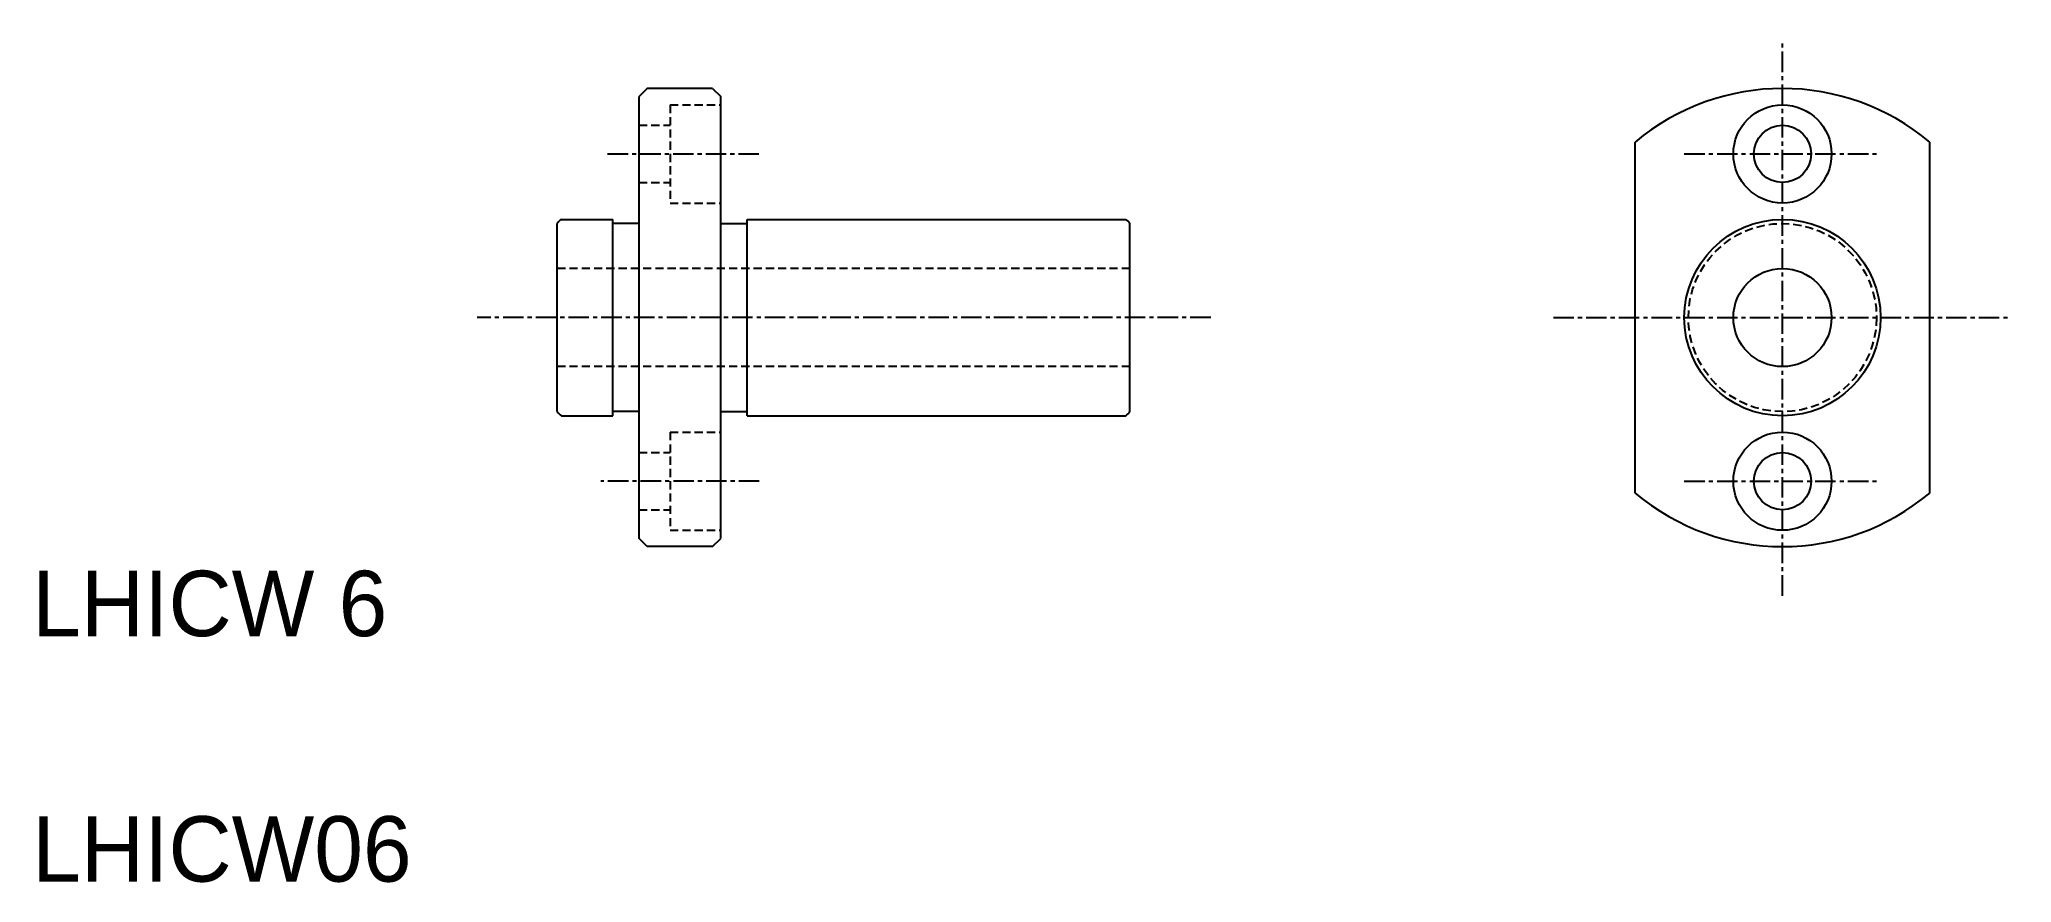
# Model space of a CAD drawing. Extents: x 338 to 458, y 139 to 191.
import ezdxf

# ---------------------------------------------------------------- set-up
doc = ezdxf.new("R2010")
doc.units = 0
doc.linetypes.add('CENTER', pattern=[2, 1.25, -0.25, 0.25, -0.25])
doc.linetypes.add('DASHED', pattern=[0.75, 0.5, -0.25])
doc.layers.get('0').update_dxf_attribs({"linetype": 'CONTINUOUS'})
doc.layers.add('CENTER', color=1, linetype='CENTER')

msp = doc.modelspace()

# ---------------------------------------------------------------- linework, layer by layer
at = {"color": 7, "linetype": 'CONTINUOUS'}
for p, q in [((375.06, 187.98), (374.56, 187.48)), ((374.56, 160.48), (374.56, 187.48)), ((379.06, 187.98), (375.06, 187.98)), ((379.06, 187.98), (379.56, 187.48)), ((379.56, 160.48), (379.56, 187.48)), ((435.44, 163.25), (435.44, 184.7)), ((453.44, 163.25), (453.44, 184.7)), ((369.56, 168.23), (369.56, 179.72)), ((369.82, 179.98), (372.96, 179.98)), ((372.96, 167.98), (372.96, 179.98)), ((374.56, 179.73), (372.96, 179.73)), ((379.56, 179.73), (381.16, 179.73)), ((381.16, 167.98), (381.16, 179.98)), ((381.16, 179.98), (404.31, 179.98)), ((382.69, 179.98), (382.69, 179.98)), ((404.56, 168.23), (404.56, 179.72)), ((369.82, 167.98), (372.96, 167.98)), ((374.56, 168.23), (372.96, 168.23)), ((379.56, 168.23), (381.16, 168.23)), ((381.16, 167.98), (404.31, 167.98)), ((382.69, 167.98), (382.69, 167.98)), ((374.56, 167.23), (374.56, 167.23)), ((375.06, 159.98), (374.56, 160.48)), ((379.06, 159.98), (379.56, 160.48)), ((379.06, 159.98), (375.06, 159.98))]:
    msp.add_line(p, q, dxfattribs=at)
at = {"color": 3, "linetype": 'DASHED'}
for p, q in [((376.46, 186.98), (376.46, 180.98)), ((376.46, 186.98), (379.56, 186.98)), ((374.56, 185.73), (376.46, 185.73)), ((374.56, 182.23), (376.46, 182.23)), ((376.46, 180.98), (379.56, 180.98)), ((404.56, 176.98), (369.56, 176.98)), ((404.56, 170.98), (369.56, 170.98)), ((376.46, 166.98), (376.46, 160.98)), ((376.46, 166.98), (379.56, 166.98)), ((374.56, 165.73), (376.46, 165.73)), ((374.56, 162.23), (376.46, 162.23)), ((376.46, 160.98), (379.56, 160.98))]:
    msp.add_line(p, q, dxfattribs=at)
at = {"color": 7, "linetype": 'CONTINUOUS'}
for centre, radius in [((444.44, 183.98), 3), ((444.44, 183.98), 1.75), ((444.44, 173.98), 6), ((444.44, 173.98), 3), ((444.44, 163.98), 3), ((444.44, 163.98), 1.75)]:
    msp.add_circle(centre, radius, dxfattribs=at)
at = {"color": 3, "linetype": 'DASHED'}
msp.add_circle((444.44, 173.98), 5.75, dxfattribs=at)
at = {"color": 7, "linetype": 'CONTINUOUS'}
for centre, radius, start, end in [((444.44, 173.98), 14, 49.9948, 130.0052), ((370.31, 179.23), 0.9, 123.5573, 146.4427), ((403.81, 179.23), 0.9, 33.5573, 56.4427), ((370.31, 168.73), 0.9, 213.5573, 236.4427), ((403.81, 168.73), 0.9, 303.5573, 326.4427), ((444.44, 173.98), 14, 229.9948, 310.0052)]:
    msp.add_arc(centre, radius, start, end, dxfattribs=at)
at = {"layer": 'CENTER', "color": 1, "linetype": 'CENTER'}
for p, q in [((444.44, 156.98), (444.44, 190.98)), ((372.64, 183.98), (381.91, 183.98)), ((438.44, 183.98), (450.44, 183.98)), ((409.5, 173.98), (364.66, 173.98)), ((430.44, 173.98), (458.44, 173.98)), ((381.91, 163.98), (372.22, 163.98)), ((438.44, 163.98), (450.44, 163.98))]:
    msp.add_line(p, q, dxfattribs=at)

# ---------------------------------------------------------------- texts
at = {"color": 7, "linetype": 'CONTINUOUS'}
for s, p in [('LHICW 6', (337.48, 154.51)), ('LHICW06', (337.48, 139.51))]:
    msp.add_text(s, height=4, dxfattribs=at).set_placement(p)

doc.saveas('drawing.dxf')
